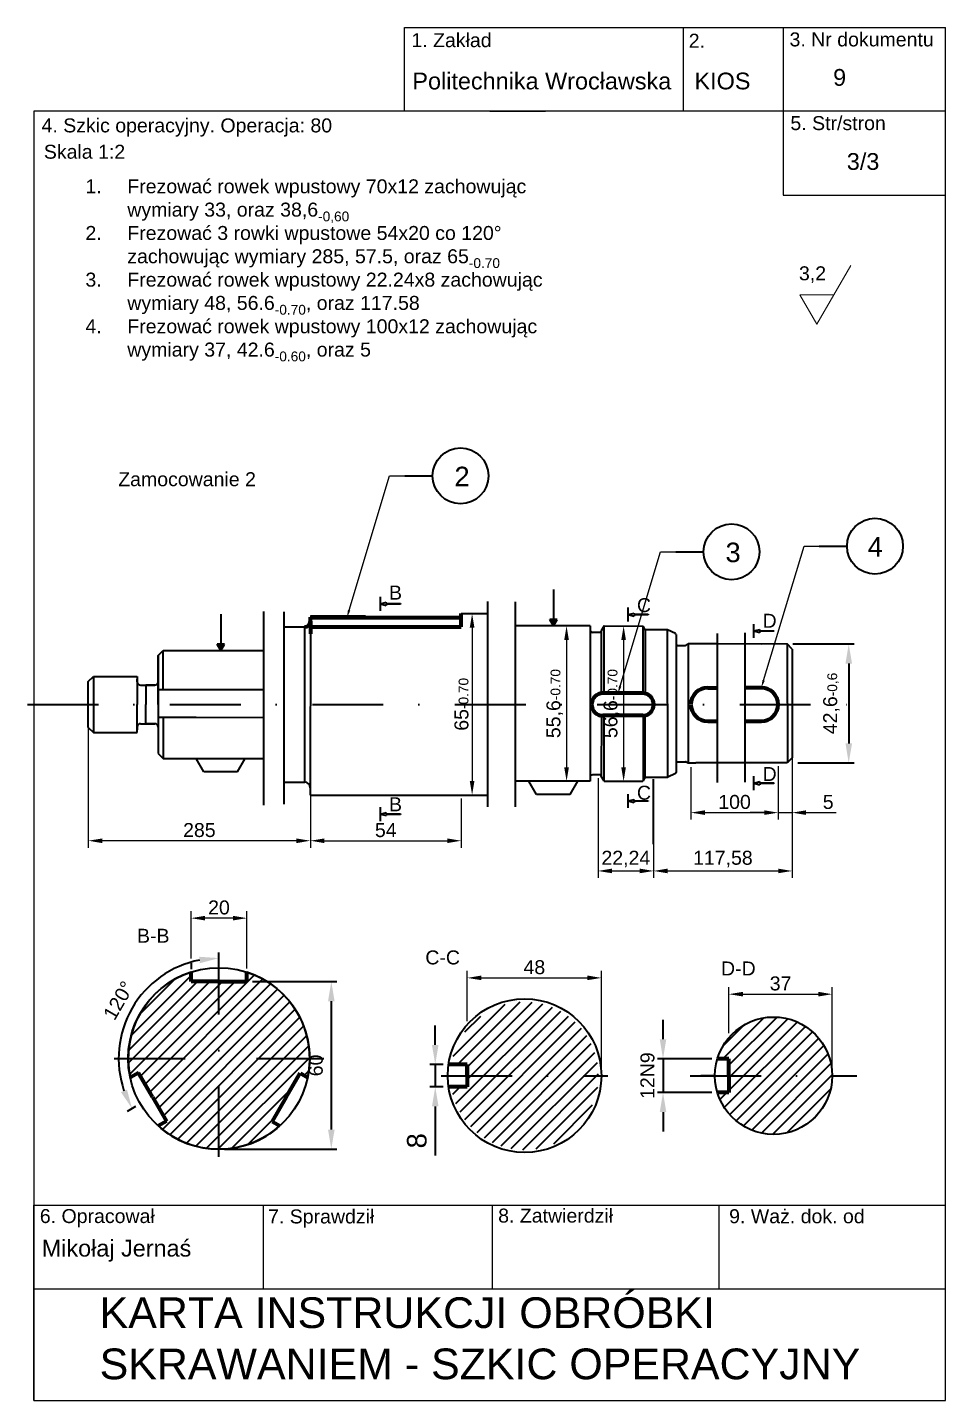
# Model space of a CAD drawing. Header units: millimetres. Extents: x 1335 to 6286, y 608 to 2939.
# Drawn here: x 4762.7 to 4927.1, y 1404.8 to 1650.6 of the extents above; entities that cross this region are included whole.
import ezdxf
from ezdxf import colors
from ezdxf.entities.mleader import LeaderData, LeaderLine
from ezdxf.math import Vec2, Vec3

# ---------------------------------------------------------------- set-up
doc = ezdxf.new("R2010")
doc.units = ezdxf.units.MM
doc.linetypes.add('DASHDOT', pattern=[25.4, 12.7, -6.35, 0, -6.35])
for name, color, linetype, lineweight in [('01.1 CIĄG. Z PRZERWANIEM', 255, 'Amzigzag', 35), ('01.1 CIĄGŁA CIENKA', 255, 'Continuous', 35), ('01.2 CIĄGŁA GRUBA', 7, 'Continuous', 70), ('04.1 DŁ. K+K CIENKA', 255, 'DASHDOT', 35)]:
    doc.layers.add(name, color=color, linetype=linetype, lineweight=lineweight)
doc.layers.add('Default', color=7, linetype='Continuous')
doc.styles.get("Standard").update_dxf_attribs({"font": 'arial.ttf'})
doc.linetypes.add('Amzigzag', pattern='A,0.0001,[136,genltshp.shx,S=0.04,R=0,X=0,Y=0],-11', length=11.0001)
doc.dimstyles.new('AM_ISO', dxfattribs={"dimscale": 100, "dimtxt": 3.5, "dimasz": 3.5, "dimexe": 1, "dimexo": 1, "dimgap": 1.5, "dimtad": 1, "dimdsep": 46, "dimtxsty": 'Standard', "dimcen": 0, "dimclrd": 256, "dimclre": 256, "dimclrt": 2, "dimadec": 0, "dimazin": 2, "dimtp": 0.1, "dimtm": 0.1, "dimtfac": 0.71, "dimtmove": 0, "dimatfit": 3, "dimfxl": 1, "dimlwd": -1, "dimlwe": -1, "dimarcsym": 1})
doc.dimstyles.new('AM_ISO$0', dxfattribs={"dimscale": 100, "dimtxt": 3.5, "dimasz": 3.5, "dimexe": 1, "dimexo": 1, "dimgap": 1.5, "dimtad": 1, "dimdsep": 46, "dimtxsty": 'Standard', "dimcen": 0, "dimclrd": 256, "dimclre": 256, "dimclrt": 2, "dimadec": 0, "dimazin": 2, "dimtp": 0.1, "dimtm": 0.1, "dimtfac": 0.71, "dimtmove": 0, "dimatfit": 3, "dimfxl": 1, "dimlwd": -1, "dimlwe": -1, "dimarcsym": 1})
doc.dimstyles.new('ISO-25$0', dxfattribs={"dimtxt": 2.5, "dimasz": 2.5, "dimexe": 1.25, "dimexo": 0.625, "dimtad": 1, "dimtxsty": 'Standard', "dimcen": 2.5, "dimadec": 0, "dimazin": 0, "dimtfac": 1, "dimtmove": 0, "dimatfit": 3, "dimfxl": 1, "dimarcsym": 0})

# ---------------------------------------------------------------- blocks, each defined once
blk = doc.blocks.new('*D315')
at = {"layer": '01.1 CIĄGŁA CIENKA', "color": 0, "lineweight": -2, "transparency": 16777216}
for p, q in [((4813.38, 1512.53), (4813.38, 1503.73)), ((4840.38, 1512.53), (4840.38, 1503.73)), ((4815.88, 1504.98), (4837.88, 1504.98))]:
    blk.add_line(p, q, dxfattribs=at)
at = {"layer": '01.1 CIĄGŁA CIENKA', "color": 0, "transparency": 16777216}
for points in [[(4815.88, 1505.39), (4815.88, 1504.56), (4813.38, 1504.98)], [(4837.88, 1505.39), (4837.88, 1504.56), (4840.38, 1504.98)]]:
    blk.add_solid(points, dxfattribs=at)
at = {"layer": 'Defpoints', "color": 0, "transparency": 16777216}
for p in [(4813.38, 1513.15), (4840.38, 1513.15), (4840.38, 1504.98)]:
    blk.add_point(p, dxfattribs=at)
at = {"layer": '01.1 CIĄGŁA CIENKA', "color": 0, "transparency": 16777216, "insert": (4826.88, 1506.87), "char_height": 2.5, "attachment_point": 5}
blk.add_mtext('54', dxfattribs=at)
blk = doc.blocks.new('*D316')
at = {"layer": '01.1 CIĄGŁA CIENKA', "color": 0, "lineweight": -2, "transparency": 16777216}
for p, q in [((4864.89, 1516.16), (4864.89, 1498.32)), ((4874.83, 1504.35), (4874.83, 1498.32)), ((4867.39, 1499.57), (4872.33, 1499.57))]:
    blk.add_line(p, q, dxfattribs=at)
at = {"layer": '01.1 CIĄGŁA CIENKA', "color": 0, "transparency": 16777216}
for points in [[(4867.39, 1499.99), (4867.39, 1499.16), (4864.89, 1499.57)], [(4872.33, 1499.99), (4872.33, 1499.16), (4874.83, 1499.57)]]:
    blk.add_solid(points, dxfattribs=at)
at = {"layer": 'Defpoints', "color": 0, "transparency": 16777216}
for p in [(4864.89, 1516.78), (4874.83, 1504.98), (4874.83, 1499.57)]:
    blk.add_point(p, dxfattribs=at)
at = {"layer": '01.1 CIĄGŁA CIENKA', "color": 0, "transparency": 16777216, "insert": (4869.86, 1501.7), "char_height": 2.5, "attachment_point": 5}
blk.add_mtext('22,24', dxfattribs=at)
blk = doc.blocks.new('*D317')
at = {"layer": '01.1 CIĄGŁA CIENKA', "color": 0, "lineweight": -2, "transparency": 16777216}
for p, q in [((4899.63, 1519.2), (4899.63, 1508.76)), ((4897.13, 1518.3), (4897.13, 1508.76)), ((4894.63, 1510.01), (4892.13, 1510.01)), ((4897.13, 1510.01), (4899.63, 1510.01)), ((4902.13, 1510.01), (4907.54, 1510.01))]:
    blk.add_line(p, q, dxfattribs=at)
at = {"layer": '01.1 CIĄGŁA CIENKA', "color": 0, "transparency": 16777216}
for points in [[(4894.63, 1510.43), (4894.63, 1509.6), (4897.13, 1510.01)], [(4902.13, 1510.43), (4902.13, 1509.6), (4899.63, 1510.01)]]:
    blk.add_solid(points, dxfattribs=at)
at = {"layer": 'Defpoints', "color": 0, "transparency": 16777216}
for p in [(4899.63, 1519.83), (4897.13, 1518.93), (4899.63, 1510.01)]:
    blk.add_point(p, dxfattribs=at)
at = {"layer": '01.1 CIĄGŁA CIENKA', "color": 0, "transparency": 16777216, "insert": (4906.08, 1511.91), "char_height": 2.5, "attachment_point": 5}
blk.add_mtext('5', dxfattribs=at)
blk = doc.blocks.new('*D321')
at = {"layer": '01.1 CIĄGŁA CIENKA', "color": 0, "lineweight": -2, "transparency": 16777216}
for p, q in [((4881.51, 1518.13), (4881.51, 1508.76)), ((4897.13, 1518.3), (4897.13, 1508.76)), ((4884.01, 1510.01), (4894.63, 1510.01))]:
    blk.add_line(p, q, dxfattribs=at)
at = {"layer": '01.1 CIĄGŁA CIENKA', "color": 0, "transparency": 16777216}
for points in [[(4884.01, 1510.43), (4884.01, 1509.6), (4881.51, 1510.01)], [(4894.63, 1510.43), (4894.63, 1509.6), (4897.13, 1510.01)]]:
    blk.add_solid(points, dxfattribs=at)
at = {"layer": 'Defpoints', "color": 0, "transparency": 16777216}
for p in [(4881.51, 1518.75), (4897.13, 1518.93), (4897.13, 1510.01)]:
    blk.add_point(p, dxfattribs=at)
at = {"layer": '01.1 CIĄGŁA CIENKA', "color": 0, "transparency": 16777216, "insert": (4889.32, 1511.91), "char_height": 2.5, "width": 3.5726, "attachment_point": 5}
blk.add_mtext('100', dxfattribs=at)
blk = doc.blocks.new('*D322')
at = {"layer": '01.1 CIĄGŁA CIENKA', "linetype": 'ByBlock', "transparency": 16777216}
for p, q in [((4835.74, 1468.42), (4835.74, 1471.92)), ((4837.13, 1464.92), (4834.74, 1464.92)), ((4835.74, 1464.92), (4835.74, 1460.92)), ((4837.13, 1460.92), (4834.74, 1460.92)), ((4835.74, 1457.42), (4835.74, 1448.62))]:
    blk.add_line(p, q, dxfattribs=at)
at = {"layer": '01.1 CIĄGŁA CIENKA', "transparency": 16777216}
for points in [[(4835.15, 1468.42), (4836.32, 1468.42), (4835.74, 1464.92)], [(4835.15, 1457.42), (4836.32, 1457.42), (4835.74, 1460.92)]]:
    blk.add_solid(points, dxfattribs=at)
at = {"layer": 'Defpoints', "color": 0, "transparency": 16777216}
for p in [(4838.13, 1464.92), (4835.74, 1460.92), (4838.13, 1460.92)]:
    blk.add_point(p, dxfattribs=at)
at = {"layer": '01.1 CIĄGŁA CIENKA', "color": 2, "transparency": 16777216, "insert": (4832.45, 1451.27), "char_height": 3.5, "attachment_point": 5, "rotation": 90}
blk.add_mtext('8', dxfattribs=at)
blk = doc.blocks.new('*D323')
at = {"layer": '01.1 CIĄGŁA CIENKA', "linetype": 'ByBlock', "transparency": 16777216}
for p, q in [((4876.52, 1469.44), (4876.52, 1472.94)), ((4885.25, 1465.94), (4875.52, 1465.94)), ((4876.52, 1465.94), (4876.52, 1459.92)), ((4885.24, 1459.92), (4875.52, 1459.92)), ((4876.52, 1456.42), (4876.52, 1452.92))]:
    blk.add_line(p, q, dxfattribs=at)
at = {"layer": '01.1 CIĄGŁA CIENKA', "transparency": 16777216}
for points in [[(4875.93, 1469.44), (4877.1, 1469.44), (4876.52, 1465.94)], [(4875.93, 1456.42), (4877.1, 1456.42), (4876.52, 1459.92)]]:
    blk.add_solid(points, dxfattribs=at)
at = {"layer": 'Defpoints', "color": 0, "transparency": 16777216}
for p in [(4886.25, 1465.94), (4876.52, 1459.92), (4886.24, 1459.92)]:
    blk.add_point(p, dxfattribs=at)
at = {"layer": '01.1 CIĄGŁA CIENKA', "color": 2, "transparency": 16777216, "insert": (4873.74, 1462.93), "char_height": 2.5, "attachment_point": 5, "rotation": 90}
blk.add_mtext('12N9', dxfattribs=at)
blk = doc.blocks.new('*D324')
at = {"layer": '01.1 CIĄGŁA CIENKA', "color": 0, "lineweight": -2, "transparency": 16777216}
for p, q in [((4813.38, 1542.65), (4813.38, 1503.73)), ((4773.63, 1528.75), (4773.63, 1503.73)), ((4810.88, 1504.98), (4776.13, 1504.98))]:
    blk.add_line(p, q, dxfattribs=at)
at = {"layer": '01.1 CIĄGŁA CIENKA', "color": 0, "transparency": 16777216}
for points in [[(4776.13, 1505.39), (4776.13, 1504.56), (4773.63, 1504.98)], [(4810.88, 1505.39), (4810.88, 1504.56), (4813.38, 1504.98)]]:
    blk.add_solid(points, dxfattribs=at)
at = {"layer": 'Defpoints', "color": 0, "transparency": 16777216}
for p in [(4813.38, 1543.27), (4773.63, 1529.37), (4773.63, 1504.98)]:
    blk.add_point(p, dxfattribs=at)
at = {"layer": '01.1 CIĄGŁA CIENKA', "color": 0, "transparency": 16777216, "insert": (4793.51, 1506.88), "char_height": 2.5, "attachment_point": 5}
blk.add_mtext('285', dxfattribs=at)
blk = doc.blocks.new('*D325')
at = {"layer": '01.1 CIĄGŁA CIENKA', "color": 0, "lineweight": -2, "transparency": 16777216}
for p, q in [((4841.48, 1472.71), (4841.48, 1481.68)), ((4843.98, 1480.43), (4862.98, 1480.43)), ((4865.48, 1463.55), (4865.48, 1481.68))]:
    blk.add_line(p, q, dxfattribs=at)
at = {"layer": '01.1 CIĄGŁA CIENKA', "color": 0, "transparency": 16777216}
for points in [[(4843.98, 1480.85), (4843.98, 1480.02), (4841.48, 1480.43)], [(4862.98, 1480.85), (4862.98, 1480.02), (4865.48, 1480.43)]]:
    blk.add_solid(points, dxfattribs=at)
at = {"layer": 'Defpoints', "color": 0, "transparency": 16777216}
for p in [(4865.48, 1480.43), (4841.48, 1472.09), (4865.48, 1462.92)]:
    blk.add_point(p, dxfattribs=at)
at = {"layer": '01.1 CIĄGŁA CIENKA', "color": 0, "transparency": 16777216, "insert": (4853.48, 1482.33), "char_height": 2.5, "attachment_point": 5}
blk.add_mtext('48', dxfattribs=at)
blk = doc.blocks.new('*D326')
at = {"layer": '01.1 CIĄGŁA CIENKA', "color": 0, "lineweight": -2, "transparency": 16777216}
for p, q in [((4888.31, 1470.52), (4888.31, 1478.76)), ((4890.81, 1477.51), (4904.31, 1477.51)), ((4906.81, 1463.55), (4906.81, 1478.76))]:
    blk.add_line(p, q, dxfattribs=at)
at = {"layer": '01.1 CIĄGŁA CIENKA', "color": 0, "transparency": 16777216}
for points in [[(4890.81, 1477.93), (4890.81, 1477.1), (4888.31, 1477.51)], [(4904.31, 1477.93), (4904.31, 1477.1), (4906.81, 1477.51)]]:
    blk.add_solid(points, dxfattribs=at)
at = {"layer": 'Defpoints', "color": 0, "transparency": 16777216}
for p in [(4906.81, 1477.51), (4888.31, 1469.89), (4906.81, 1462.92)]:
    blk.add_point(p, dxfattribs=at)
at = {"layer": '01.1 CIĄGŁA CIENKA', "color": 0, "transparency": 16777216, "insert": (4897.56, 1479.42), "char_height": 2.5, "attachment_point": 5}
blk.add_mtext('37', dxfattribs=at)
blk = doc.blocks.new('*D318')
at = {"layer": '01.1 CIĄGŁA CIENKA', "color": 0, "lineweight": -2, "transparency": 16777216}
for p, q in [((4841.91, 1545.65), (4841.09, 1545.65)), ((4842.34, 1543.15), (4842.34, 1515.65)), ((4841.91, 1513.15), (4841.09, 1513.15))]:
    blk.add_line(p, q, dxfattribs=at)
at = {"layer": '01.1 CIĄGŁA CIENKA', "color": 0, "transparency": 16777216}
for points in [[(4841.92, 1543.15), (4842.75, 1543.15), (4842.34, 1545.65)], [(4841.92, 1515.65), (4842.75, 1515.65), (4842.34, 1513.15)]]:
    blk.add_solid(points, dxfattribs=at)
at = {"layer": 'Defpoints', "color": 0, "transparency": 16777216}
for p in [(4842.53, 1545.65), (4842.34, 1513.15), (4842.53, 1513.15)]:
    blk.add_point(p, dxfattribs=at)
at = {"layer": '01.1 CIĄGŁA CIENKA', "color": 0, "transparency": 16777216, "insert": (4840.44, 1529.4), "char_height": 2.5, "attachment_point": 5, "rotation": 90}
blk.add_mtext('65{\\A1;\\H0.7x;\\S^ -0.70;}', dxfattribs=at)
blk = doc.blocks.new('*D319')
at = {"layer": '01.1 CIĄGŁA CIENKA', "linetype": 'ByBlock', "transparency": 16777216}
for p, q in [((4899.73, 1540.2), (4910.76, 1540.2)), ((4909.76, 1536.7), (4909.76, 1522.4)), ((4900.63, 1518.9), (4910.76, 1518.9))]:
    blk.add_line(p, q, dxfattribs=at)
at = {"layer": '01.1 CIĄGŁA CIENKA', "transparency": 16777216}
for points in [[(4909.18, 1536.7), (4910.35, 1536.7), (4909.76, 1540.2)], [(4909.18, 1522.4), (4910.35, 1522.4), (4909.76, 1518.9)]]:
    blk.add_solid(points, dxfattribs=at)
at = {"layer": 'Defpoints', "color": 0, "transparency": 16777216}
for p in [(4898.73, 1540.2), (4899.63, 1518.9), (4909.76, 1518.9)]:
    blk.add_point(p, dxfattribs=at)
at = {"layer": '01.1 CIĄGŁA CIENKA', "color": 2, "transparency": 16777216, "insert": (4906.67, 1529.55), "char_height": 3.5, "attachment_point": 5, "rotation": 90}
blk.add_mtext('{\\H0.71429x;42,6\\H0.7x;\\S^ -0,6;}', dxfattribs=at)
blk = doc.blocks.new('*D320')
at = {"layer": '01.1 CIĄGŁA CIENKA', "color": 0, "lineweight": -2, "transparency": 16777216}
for p, q in [((4859.87, 1543.43), (4860.5, 1543.43)), ((4859.25, 1540.93), (4859.25, 1518.13)), ((4859.87, 1515.63), (4860.5, 1515.63))]:
    blk.add_line(p, q, dxfattribs=at)
at = {"layer": '01.1 CIĄGŁA CIENKA', "color": 0, "transparency": 16777216}
for points in [[(4858.83, 1540.93), (4859.66, 1540.93), (4859.25, 1543.43)], [(4858.83, 1518.13), (4859.66, 1518.13), (4859.25, 1515.63)]]:
    blk.add_solid(points, dxfattribs=at)
at = {"layer": 'Defpoints', "color": 0, "transparency": 16777216}
for p in [(4859.25, 1543.43), (4859.25, 1515.63), (4859.25, 1515.63)]:
    blk.add_point(p, dxfattribs=at)
at = {"layer": '01.1 CIĄGŁA CIENKA', "color": 0, "transparency": 16777216, "insert": (4857.12, 1529.53), "char_height": 2.5, "attachment_point": 5, "rotation": 90}
blk.add_mtext('55,6{\\A1;\\H0.7x;\\S^ -0.70;}', dxfattribs=at)
blk = doc.blocks.new('*D333')
at = {"layer": '01.1 CIĄGŁA CIENKA', "color": 0, "lineweight": -2, "transparency": 16777216}
for p, q in [((4870.08, 1543.42), (4870.71, 1543.42)), ((4869.46, 1540.92), (4869.46, 1518.13)), ((4870.98, 1515.63), (4868.21, 1515.63))]:
    blk.add_line(p, q, dxfattribs=at)
at = {"layer": '01.1 CIĄGŁA CIENKA', "color": 0, "transparency": 16777216}
for points in [[(4869.04, 1540.92), (4869.87, 1540.92), (4869.46, 1543.42)], [(4869.04, 1518.13), (4869.87, 1518.13), (4869.46, 1515.63)]]:
    blk.add_solid(points, dxfattribs=at)
at = {"layer": 'Defpoints', "color": 0, "transparency": 16777216}
for p in [(4869.46, 1543.42), (4869.46, 1515.63), (4871.61, 1515.63)]:
    blk.add_point(p, dxfattribs=at)
at = {"layer": '01.1 CIĄGŁA CIENKA', "color": 0, "transparency": 16777216, "insert": (4867.33, 1529.53), "char_height": 2.5, "attachment_point": 5, "rotation": 90}
blk.add_mtext('56,6{\\A1;\\H0.7x;\\S^ -0.70;}', dxfattribs=at)
blk = doc.blocks.new('*D334')
at = {"layer": '01.1 CIĄGŁA CIENKA', "color": 0, "lineweight": -2, "transparency": 16777216}
for p, q in [((4899.63, 1521), (4899.63, 1498.32)), ((4874.83, 1515.35), (4874.83, 1498.32)), ((4877.33, 1499.57), (4897.13, 1499.57))]:
    blk.add_line(p, q, dxfattribs=at)
at = {"layer": '01.1 CIĄGŁA CIENKA', "color": 0, "transparency": 16777216}
for points in [[(4877.33, 1499.99), (4877.33, 1499.16), (4874.83, 1499.57)], [(4897.13, 1499.99), (4897.13, 1499.16), (4899.63, 1499.57)]]:
    blk.add_solid(points, dxfattribs=at)
at = {"layer": 'Defpoints', "color": 0, "transparency": 16777216}
for p in [(4899.63, 1521.63), (4874.83, 1515.98), (4899.63, 1499.57)]:
    blk.add_point(p, dxfattribs=at)
at = {"layer": '01.1 CIĄGŁA CIENKA', "color": 0, "transparency": 16777216, "insert": (4887.23, 1501.7), "char_height": 2.5, "attachment_point": 5}
blk.add_mtext('117,58', dxfattribs=at)
blk = doc.blocks.new('*D353')
at = {"layer": '01.1 CIĄGŁA CIENKA', "linetype": 'ByBlock', "transparency": 16777216}
for p, q in [((4797.02, 1483.26), (4797.02, 1484.97)), ((4782.08, 1457.38), (4780.6, 1456.53))]:
    blk.add_line(p, q, dxfattribs=at)
blk.add_arc((4797.02, 1466.01), 17.96, 101.1811, 198.8189, dxfattribs=at)
at = {"layer": '01.1 CIĄGŁA CIENKA', "transparency": 16777216}
for points in [[(4793.48, 1484.21), (4793.59, 1483.05), (4797.02, 1483.97)], [(4780.55, 1460.45), (4779.49, 1459.97), (4781.46, 1457.03)]]:
    blk.add_solid(points, dxfattribs=at)
at = {"layer": 'Defpoints', "color": 0, "transparency": 16777216}
for p in [(4797.02, 1482.26), (4785.47, 1479.77), (4797.02, 1480.76), (4782.95, 1457.88), (4786.2, 1459.76)]:
    blk.add_point(p, dxfattribs=at)
at = {"layer": '01.1 CIĄGŁA CIENKA', "color": 2, "transparency": 16777216, "insert": (4779.06, 1476.38), "char_height": 3.5, "attachment_point": 5, "rotation": 60}
blk.add_mtext('{\\H0.71429x;120°}', dxfattribs=at)
blk = doc.blocks.new('*D354')
at = {"layer": '01.1 CIĄGŁA CIENKA', "linetype": 'ByBlock', "transparency": 16777216}
for p, q in [((4803.02, 1479.76), (4818.13, 1479.76)), ((4817.13, 1476.26), (4817.13, 1453.26)), ((4798.02, 1449.76), (4818.13, 1449.76))]:
    blk.add_line(p, q, dxfattribs=at)
at = {"layer": '01.1 CIĄGŁA CIENKA', "transparency": 16777216}
for points in [[(4816.55, 1476.26), (4817.72, 1476.26), (4817.13, 1479.76)], [(4816.55, 1453.26), (4817.72, 1453.26), (4817.13, 1449.76)]]:
    blk.add_solid(points, dxfattribs=at)
at = {"layer": 'Defpoints', "color": 0, "transparency": 16777216}
for p in [(4802.02, 1479.76), (4797.02, 1449.76), (4817.13, 1449.76)]:
    blk.add_point(p, dxfattribs=at)
at = {"layer": '01.1 CIĄGŁA CIENKA', "color": 2, "transparency": 16777216, "insert": (4814.36, 1464.76), "char_height": 3.5, "attachment_point": 5, "rotation": 90}
blk.add_mtext('{\\H0.71429x;60}', dxfattribs=at)
blk = doc.blocks.new('*D355')
at = {"layer": '01.1 CIĄGŁA CIENKA', "color": 0, "lineweight": -2, "transparency": 16777216}
for p, q in [((4792.02, 1483.89), (4792.02, 1492.37)), ((4802.02, 1482.09), (4802.02, 1492.37)), ((4799.52, 1491.12), (4794.52, 1491.12))]:
    blk.add_line(p, q, dxfattribs=at)
at = {"layer": '01.1 CIĄGŁA CIENKA', "color": 0, "transparency": 16777216}
for points in [[(4794.52, 1491.54), (4794.52, 1490.71), (4792.02, 1491.12)], [(4799.52, 1491.54), (4799.52, 1490.71), (4802.02, 1491.12)]]:
    blk.add_solid(points, dxfattribs=at)
at = {"layer": 'Defpoints', "color": 0, "transparency": 16777216}
for p in [(4792.02, 1491.12), (4792.02, 1483.26), (4802.02, 1481.47)]:
    blk.add_point(p, dxfattribs=at)
at = {"layer": '01.1 CIĄGŁA CIENKA', "color": 0, "transparency": 16777216, "insert": (4797.02, 1493.02), "char_height": 2.5, "attachment_point": 5}
blk.add_mtext('20', dxfattribs=at)

msp = doc.modelspace()

# ---------------------------------------------------------------- hatches: boundary and pattern name
at = {"layer": '01.1 CIĄGŁA CIENKA'}
h = msp.add_hatch(color=256, dxfattribs=at)
h.dxf.hatch_style = 1
h.paths.add_polyline_path([(4826.968, 1547.451), (4826.968, 1547.681), (4825.913, 1547.399), (4826.968, 1547.116), (4826.968, 1547.346), (4829.499, 1547.346), (4829.499, 1547.451)])
h = msp.add_hatch(color=256, dxfattribs=at)
h.dxf.hatch_style = 1
h.paths.add_polyline_path([(4857.549, 1544.573), (4856.89, 1544.573), (4856.89, 1543.431)])
h.paths.add_polyline_path([(4856.89, 1544.573), (4856.231, 1544.573), (4856.89, 1543.431)])
h = msp.add_hatch(color=256, dxfattribs=at)
h.dxf.hatch_style = 1
h.paths.add_polyline_path([(4871.347, 1545.514), (4871.347, 1545.744), (4870.292, 1545.461), (4871.347, 1545.179), (4871.347, 1545.409), (4873.878, 1545.409), (4873.878, 1545.514)])
h = msp.add_hatch(color=256, dxfattribs=at)
h.dxf.hatch_style = 1
h.paths.add_polyline_path([(4893.84, 1542.578), (4893.84, 1542.808), (4892.785, 1542.525), (4893.84, 1542.242), (4893.84, 1542.472), (4896.371, 1542.472), (4896.371, 1542.578)])
h = msp.add_hatch(color=256, dxfattribs=at)
h.dxf.hatch_style = 1
h.paths.add_polyline_path([(4797.99, 1540.164), (4797.331, 1540.164), (4797.331, 1539.023)])
h.paths.add_polyline_path([(4797.331, 1540.164), (4796.672, 1540.164), (4797.331, 1539.023)])
h = msp.add_hatch(color=256, dxfattribs=at)
h.dxf.hatch_style = 1
h.paths.add_polyline_path([(4893.84, 1515.334), (4893.84, 1515.564), (4892.785, 1515.281), (4893.84, 1514.999), (4893.84, 1515.229), (4896.371, 1515.229), (4896.371, 1515.334)])
h = msp.add_hatch(color=256, dxfattribs=at)
h.dxf.hatch_style = 1
h.paths.add_polyline_path([(4871.347, 1512.146), (4871.347, 1512.376), (4870.292, 1512.094), (4871.347, 1511.811), (4871.347, 1512.041), (4873.878, 1512.041), (4873.878, 1512.146)])
h = msp.add_hatch(color=256, dxfattribs=at)
h.dxf.hatch_style = 1
h.paths.add_polyline_path([(4826.968, 1509.809), (4826.968, 1510.039), (4825.913, 1509.756), (4826.968, 1509.474), (4826.968, 1509.704), (4829.499, 1509.704), (4829.499, 1509.809)])
h = msp.add_hatch(dxfattribs=at)
h.set_pattern_fill('ANSI31', color=256, scale=0.5)
h.set_pattern_definition([(45, (2965.7523, 1044.2866), (-1.122532, 1.122532), [])])
h.paths.add_polyline_path([(4797.02, 1466.007), (4780.77, 1466.007, 0.0527629), (4781.13, 1462.606), (4782.613, 1463.462), (4785.113, 1459.132), (4787.613, 1454.802), (4786.13, 1453.946, 0.1856929), (4797.02, 1449.757)])
h.paths.add_polyline_path([(4811.558, 1463.387), (4812.91, 1462.606, 0.0527629), (4813.27, 1466.007), (4797.02, 1466.007), (4797.02, 1449.757, 0.1856929), (4807.91, 1453.946), (4806.558, 1454.727), (4809.058, 1459.057)])
h.paths.add_polyline_path([(4802.02, 1481.469), (4802.02, 1479.757), (4797.02, 1479.757), (4797.02, 1466.007), (4813.27, 1466.007, 0.3253096)])
h.paths.add_polyline_path([(4797.02, 1479.757), (4792.02, 1479.757), (4792.02, 1481.469, 0.3253096), (4780.77, 1466.007), (4797.02, 1466.007)])
h = msp.add_hatch(dxfattribs=at)
h.set_pattern_fill('ANSI31', color=256, scale=0.5)
h.set_pattern_definition([(45, (4799.4797, 1440.4232), (-1.122532, 1.122532), [])])
h.paths.add_polyline_path([(4851.73, 1476.173, 0.3704986), (4838.632, 1464.923), (4841.48, 1464.923), (4841.48, 1462.923), (4851.73, 1462.923)])
h.paths.add_polyline_path([(4851.73, 1476.173), (4851.73, 1462.923), (4864.98, 1462.923, 0.4142136)])
h.paths.add_polyline_path([(4864.98, 1462.923), (4851.73, 1462.923), (4851.73, 1449.673, 0.4142136)])
h.paths.add_polyline_path([(4851.73, 1462.923), (4841.48, 1462.923), (4841.48, 1460.923), (4838.632, 1460.923, 0.3704986), (4851.73, 1449.673)])
h = msp.add_hatch(dxfattribs=at)
h.set_pattern_fill('ANSI31', color=256, scale=0.5)
h.set_pattern_definition([(45, (4812.3067, 1440.4232), (-1.122532, 1.122532), [])])
h.paths.add_polyline_path([(4896.307, 1473.423), (4896.307, 1462.923), (4888.307, 1462.923), (4888.307, 1465.923), (4886.248, 1465.936, -0.331312)])
h.paths.add_polyline_path([(4896.307, 1473.423, -0.4142136), (4906.807, 1462.923), (4896.307, 1462.923)])
h.paths.add_polyline_path([(4896.307, 1462.923), (4906.807, 1462.923, -0.4142136), (4896.307, 1452.423)])
h.paths.add_polyline_path([(4886.244, 1459.923), (4888.307, 1459.923), (4888.307, 1462.923), (4896.307, 1462.923), (4896.307, 1452.423, -0.3316793)])

# ---------------------------------------------------------------- linework, layer by layer
at = {"layer": '01.1 CIĄG. Z PRZERWANIEM'}
for p, q in [((4845.16, 1511.064), (4845.16, 1547.826)), ((4850.058, 1547.722), (4850.058, 1511.025)), ((4805.035, 1511.341), (4805.035, 1546.013)), ((4808.656, 1545.965), (4808.656, 1511.549)), ((4886.253, 1515.396), (4886.253, 1542.083)), ((4891.151, 1542.218), (4891.151, 1515.475))]:
    msp.add_line(p, q, dxfattribs=at)
at = {"layer": '01.1 CIĄGŁA CIENKA', "linetype": 'Continuous', "lineweight": 20}
for p, q in [((4904.056, 1597.433), (4910.118, 1607.933)), ((4901.025, 1602.683), (4904.056, 1597.433)), ((4901.025, 1602.683), (4904.056, 1597.433)), ((4907.087, 1602.683), (4901.025, 1602.683))]:
    msp.add_line(p, q, dxfattribs=at)
at = {"layer": '01.1 CIĄGŁA CIENKA'}
for p, q in [((4830.265, 1570.291), (4835.265, 1570.291)), ((4878.787, 1556.704), (4883.787, 1556.704)), ((4904.459, 1557.704), (4909.459, 1557.704)), ((4825.913, 1546.149), (4825.913, 1548.649)), ((4856.89, 1549.931), (4856.89, 1543.431)), ((4825.913, 1547.399), (4826.968, 1547.681)), ((4825.913, 1547.399), (4826.968, 1547.116)), ((4826.968, 1547.451), (4826.968, 1547.681)), ((4826.968, 1547.451), (4829.499, 1547.451)), ((4829.499, 1547.346), (4826.968, 1547.346)), ((4826.968, 1547.346), (4826.968, 1547.116)), ((4829.499, 1547.451), (4829.499, 1547.346)), ((4870.292, 1544.211), (4870.292, 1546.711)), ((4797.331, 1545.523), (4797.331, 1539.023)), ((4813.383, 1544.983), (4813.369, 1513.153)), ((4840.383, 1545.653), (4845.16, 1545.653)), ((4856.89, 1543.431), (4856.231, 1544.573)), ((4857.549, 1544.573), (4856.231, 1544.573)), ((4856.89, 1543.431), (4857.549, 1544.573)), ((4870.292, 1545.461), (4871.347, 1545.744)), ((4870.292, 1545.461), (4871.347, 1545.179)), ((4871.347, 1545.514), (4871.347, 1545.744)), ((4871.347, 1545.514), (4873.878, 1545.514)), ((4873.878, 1545.409), (4871.347, 1545.409)), ((4871.347, 1545.409), (4871.347, 1545.179)), ((4873.878, 1545.514), (4873.878, 1545.409)), ((4892.785, 1541.275), (4892.785, 1543.775)), ((4808.656, 1543.275), (4812.383, 1543.275)), ((4812.368, 1515.475), (4812.368, 1543.275)), ((4863.451, 1543.431), (4850.058, 1543.431)), ((4863.451, 1543.431), (4863.451, 1515.631)), ((4865.251, 1542.281), (4863.951, 1542.281)), ((4863.951, 1542.281), (4863.951, 1542.281)), ((4865.972, 1543.431), (4865.451, 1542.531)), ((4865.451, 1542.531), (4865.451, 1531.51)), ((4865.451, 1542.531), (4865.451, 1531.356)), ((4865.972, 1543.431), (4872.94, 1543.418)), ((4865.972, 1531.377), (4865.972, 1543.431)), ((4873.337, 1542.729), (4872.94, 1543.418)), ((4872.94, 1531.376), (4872.94, 1543.418)), ((4873.337, 1542.728), (4873.329, 1531.324)), ((4877.337, 1542.729), (4873.337, 1542.728)), ((4877.337, 1542.729), (4873.337, 1542.729)), ((4878.724, 1542.072), (4877.337, 1542.727)), ((4877.348, 1516.35), (4877.337, 1542.727)), ((4878.849, 1541.894), (4878.848, 1517.173)), ((4878.849, 1541.894), (4878.848, 1517.174)), ((4892.785, 1542.525), (4893.84, 1542.808)), ((4892.785, 1542.525), (4893.84, 1542.242)), ((4893.84, 1542.578), (4893.84, 1542.808)), ((4893.84, 1542.578), (4896.371, 1542.578)), ((4896.371, 1542.472), (4893.84, 1542.472)), ((4893.84, 1542.472), (4893.84, 1542.242)), ((4896.371, 1542.578), (4896.371, 1542.472)), ((4786.139, 1538.123), (4787.039, 1539.023)), ((4787.039, 1539.023), (4805.035, 1539.023)), ((4787.039, 1532.023), (4787.039, 1539.023)), ((4797.331, 1539.023), (4796.672, 1540.164)), ((4797.99, 1540.164), (4796.672, 1540.164)), ((4797.331, 1539.023), (4797.99, 1540.164)), ((4879.049, 1539.954), (4880.538, 1539.954)), ((4880.643, 1539.984), (4881.013, 1540.199)), ((4882.375, 1540.199), (4881.013, 1540.199)), ((4881.013, 1540.199), (4881.013, 1518.899)), ((4886.253, 1540.199), (4882.375, 1540.199)), ((4898.728, 1540.196), (4886.253, 1540.199)), ((4899.628, 1539.299), (4898.728, 1540.199)), ((4898.728, 1540.199), (4898.779, 1518.928)), ((4899.628, 1539.299), (4899.628, 1519.827)), ((4899.628, 1539.299), (4899.628, 1539.299)), ((4899.628, 1539.299), (4899.628, 1519.827)), ((4899.628, 1539.299), (4899.628, 1539.299)), ((4786.139, 1538.123), (4786.139, 1520.623)), ((4786.139, 1529.373), (4786.139, 1538.123)), ((4786.139, 1538.123), (4786.139, 1520.623)), ((4773.635, 1533.475), (4774.535, 1534.375)), ((4774.535, 1534.375), (4782.389, 1534.375)), ((4774.535, 1534.375), (4774.535, 1524.375)), ((4774.535, 1534.375), (4774.535, 1534.375)), ((4782.389, 1534.373), (4782.389, 1529.373)), ((4782.389, 1533.416), (4782.389, 1533.9)), ((4773.635, 1525.272), (4773.635, 1533.475)), ((4773.635, 1525.272), (4773.635, 1533.475)), ((4782.989, 1532.816), (4785.539, 1532.816)), ((4785.539, 1532.816), (4783.939, 1532.816)), ((4783.939, 1532.816), (4783.939, 1529.373)), ((4805.035, 1531.978), (4786.139, 1532.023)), ((4782.389, 1524.373), (4782.389, 1529.373)), ((4783.939, 1525.929), (4783.939, 1529.373)), ((4786.139, 1529.373), (4786.139, 1520.623)), ((4792.956, 1527.023), (4786.139, 1527.023)), ((4787.039, 1527.023), (4787.039, 1519.723)), ((4805.035, 1526.978), (4792.956, 1527.023)), ((4865.475, 1527.395), (4865.451, 1516.531)), ((4865.972, 1515.631), (4865.972, 1527.377)), ((4872.94, 1527.378), (4872.94, 1515.698)), ((4873.318, 1516.353), (4873.326, 1527.429)), ((4773.635, 1525.272), (4774.535, 1524.372)), ((4774.535, 1524.372), (4782.389, 1524.373)), ((4782.389, 1525.329), (4782.389, 1524.845)), ((4782.989, 1525.929), (4785.539, 1525.929)), ((4785.539, 1525.929), (4783.939, 1525.929)), ((4786.139, 1520.623), (4787.039, 1519.723)), ((4787.039, 1519.723), (4792.956, 1519.723)), ((4792.956, 1519.723), (4805.035, 1519.678)), ((4794.331, 1517.341), (4792.956, 1519.723)), ((4800.331, 1517.341), (4801.706, 1519.723)), ((4879.049, 1519.13), (4880.538, 1519.13)), ((4880.643, 1519.1), (4881.013, 1518.899)), ((4899.628, 1519.827), (4898.728, 1518.927)), ((4800.331, 1517.341), (4794.331, 1517.341)), ((4865.251, 1516.781), (4863.951, 1516.781)), ((4863.951, 1516.781), (4863.951, 1516.781)), ((4878.735, 1516.996), (4877.348, 1516.35)), ((4881.013, 1518.899), (4882.375, 1518.899)), ((4886.253, 1518.927), (4882.375, 1518.899)), ((4898.728, 1518.927), (4886.253, 1518.927)), ((4808.656, 1515.475), (4812.368, 1515.475)), ((4813.369, 1514.475), (4813.369, 1513.153)), ((4863.451, 1515.631), (4850.058, 1515.631)), ((4853.89, 1513.249), (4852.514, 1515.631)), ((4859.89, 1513.249), (4861.265, 1515.631)), ((4865.971, 1515.631), (4865.451, 1516.531)), ((4865.971, 1515.631), (4872.903, 1515.631)), ((4873.318, 1516.353), (4872.903, 1515.635)), ((4873.318, 1516.353), (4877.348, 1516.35)), ((4874.827, 1504.351), (4874.827, 1515.979)), ((4892.785, 1514.031), (4892.785, 1516.531)), ((4892.785, 1515.281), (4893.84, 1515.564)), ((4892.785, 1515.281), (4893.84, 1514.999)), ((4893.84, 1515.334), (4893.84, 1515.564)), ((4893.84, 1515.334), (4896.371, 1515.334)), ((4896.371, 1515.229), (4893.84, 1515.229)), ((4893.84, 1515.229), (4893.84, 1514.999)), ((4896.371, 1515.334), (4896.371, 1515.229)), ((4813.369, 1513.153), (4845.16, 1513.153)), ((4859.89, 1513.249), (4853.89, 1513.249)), ((4870.292, 1510.844), (4870.292, 1513.344)), ((4870.292, 1512.094), (4871.347, 1512.376)), ((4870.292, 1512.094), (4871.347, 1511.811)), ((4871.347, 1512.146), (4871.347, 1512.376)), ((4871.347, 1512.146), (4873.878, 1512.146)), ((4873.878, 1512.041), (4871.347, 1512.041)), ((4871.347, 1512.041), (4871.347, 1511.811)), ((4873.878, 1512.146), (4873.878, 1512.041)), ((4825.913, 1508.506), (4825.913, 1511.006)), ((4825.913, 1509.756), (4826.968, 1510.039)), ((4825.913, 1509.756), (4826.968, 1509.474)), ((4826.968, 1509.809), (4826.968, 1510.039)), ((4826.968, 1509.809), (4829.499, 1509.809)), ((4829.499, 1509.704), (4826.968, 1509.704)), ((4826.968, 1509.704), (4826.968, 1509.474)), ((4829.499, 1509.809), (4829.499, 1509.704)), ((4792.02, 1483.081), (4792.02, 1481.998))]:
    msp.add_line(p, q, dxfattribs=at)
at = {"layer": '01.1 CIĄGŁA CIENKA', "color": 136, "linetype": 'Continuous', "lineweight": 20, "true_color": 0x008080}
msp.add_lwpolyline([(4894.201, 1540.048), (4894.197, 1540.048)], dxfattribs=at)
at = {"layer": '01.1 CIĄGŁA CIENKA'}
for centre, radius in [((4840.265, 1570.291), 5), ((4888.787, 1556.704), 5), ((4914.459, 1557.704), 5), ((4797.02, 1466.007), 16.25), ((4851.73, 1462.923), 13.75), ((4896.307, 1462.923), 10.5)]:
    msp.add_circle(centre, radius, dxfattribs=at)
for centre, radius, start, end in [((4812.376, 1544.268), 0.993, 269.58692, 0.1711), ((4863.951, 1542.781), 0.5, 180, 270), ((4865.251, 1542.481), 0.2, 270, 360), ((4878.021, 1541.443), 0.944, 28.58593, 41.82124), ((4879.049, 1540.154), 0.2, 180, 270), ((4880.538, 1540.154), 0.2, 270, 301.77094), ((4782.989, 1533.416), 0.6, 180, 270), ((4785.539, 1533.416), 0.6, 270.00002, 0), ((4782.989, 1525.329), 0.6, 90, 180), ((4785.539, 1525.329), 0.6, 360, 89.99998), ((4879.049, 1518.93), 0.2, 90, 180), ((4880.538, 1518.93), 0.2, 58.22906, 90), ((4863.951, 1516.281), 0.5, 90, 180), ((4865.251, 1516.581), 0.2, 0, 90), ((4878.379, 1517.348), 0.5, 315.31518, 339.64581), ((4812.361, 1514.467), 1.008, 0.25442, 89.62227), ((4797.02, 1466.008), 16.25, 107.91987, 192.08184), ((4797.021, 1466.008), 16.25, 347.91816, 72.08013), ((4797.02, 1466.007), 16.25, 227.9216, 312.0784)]:
    msp.add_arc(centre, radius, start, end, dxfattribs=at)
at = {"layer": '01.2 CIĄGŁA GRUBA'}
for p, q in [((4813.369, 1544.964), (4840.369, 1544.964)), ((4813.383, 1544.275), (4813.383, 1544.983)), ((4823.281, 1544.983), (4813.383, 1544.983)), ((4813.383, 1544.275), (4813.383, 1542.021)), ((4840.383, 1543.271), (4840.383, 1545.653)), ((4813.383, 1543.271), (4840.383, 1543.271)), ((4872.871, 1531.377), (4865.74, 1531.377)), ((4884.513, 1532.377), (4886.253, 1532.377)), ((4894.128, 1532.377), (4891.151, 1532.377)), ((4872.871, 1527.377), (4865.74, 1527.377)), ((4884.513, 1526.377), (4886.253, 1526.377)), ((4891.151, 1526.377), (4894.128, 1526.377)), ((4792.02, 1479.757), (4792.02, 1481.469)), ((4797.02, 1479.757), (4792.02, 1479.757)), ((4797.02, 1479.757), (4802.02, 1479.757)), ((4802.02, 1479.757), (4802.02, 1481.469)), ((4841.48, 1464.923), (4838.126, 1464.923)), ((4841.48, 1462.923), (4841.48, 1464.923)), ((4841.48, 1464.923), (4841.48, 1460.923)), ((4888.307, 1465.923), (4886.248, 1465.936)), ((4888.307, 1462.923), (4888.307, 1465.923)), ((4782.613, 1463.462), (4781.13, 1462.606)), ((4785.113, 1459.132), (4782.613, 1463.462)), ((4809.058, 1459.057), (4811.558, 1463.387)), ((4811.628, 1463.347), (4812.91, 1462.606)), ((4888.307, 1462.923), (4888.307, 1459.923)), ((4841.48, 1460.923), (4838.126, 1460.923)), ((4785.113, 1459.132), (4787.613, 1454.802)), ((4809.058, 1459.057), (4806.558, 1454.727)), ((4888.307, 1459.923), (4886.244, 1459.923)), ((4787.613, 1454.802), (4786.13, 1453.946)), ((4806.558, 1454.727), (4807.91, 1453.946))]:
    msp.add_line(p, q, dxfattribs=at)
for centre, radius, start, end in [((4812.383, 1544.275), 1, 270, 360), ((4865.74, 1529.377), 2, 90, 180), ((4872.871, 1529.377), 2, 0, 90), ((4884.513, 1529.377), 3, 90, 180), ((4894.128, 1529.377), 3, 0, 90), ((4865.74, 1529.377), 2, 180, 270), ((4872.871, 1529.377), 2, 270, 0), ((4884.513, 1529.377), 3, 180, 270), ((4894.128, 1529.377), 3, 270, 0)]:
    msp.add_arc(centre, radius, start, end, dxfattribs=at)
at = {"layer": '04.1 DŁ. K+K CIENKA'}
for p, q in [((4762.738, 1529.373), (4914.95, 1529.373)), ((4797.02, 1448.397), (4797.02, 1483.618)), ((4778.27, 1466.007), (4815.77, 1466.007)), ((4836.8, 1462.923), (4866.659, 1462.923)), ((4881.377, 1462.923), (4911.236, 1462.923)), ((4885.807, 1462.923), (4883.307, 1462.923))]:
    msp.add_line(p, q, dxfattribs=at)
at = {"layer": 'Default'}
for p, q in [((4830.224, 1635.563), (4830.224, 1650.563)), ((4830.224, 1650.563), (4834.065, 1650.563)), ((4834.065, 1650.563), (4855.497, 1650.563)), ((4855.497, 1650.563), (4927.09, 1650.563)), ((4880.105, 1650.563), (4880.105, 1635.563)), ((4898.001, 1650.563), (4898.001, 1635.563)), ((4927.09, 1635.563), (4927.09, 1650.563)), ((4927.09, 1635.563), (4763.904, 1635.563)), ((4763.904, 1635.563), (4763.904, 1404.771)), ((4845.497, 1635.563), (4855.497, 1635.563)), ((4898.001, 1635.563), (4898.001, 1620.563)), ((4927.09, 1404.771), (4927.09, 1635.563)), ((4898.001, 1620.563), (4927.09, 1620.563)), ((4763.904, 1424.771), (4763.904, 1439.771)), ((4763.904, 1439.771), (4927.09, 1439.771)), ((4804.904, 1439.771), (4804.904, 1424.771)), ((4845.904, 1439.771), (4845.904, 1424.771)), ((4886.497, 1439.771), (4886.497, 1424.771)), ((4763.904, 1404.771), (4763.904, 1424.771)), ((4763.904, 1424.771), (4927.09, 1424.771)), ((4763.904, 1404.771), (4927.09, 1404.771))]:
    msp.add_line(p, q, dxfattribs=at)

# ---------------------------------------------------------------- texts
at = {"layer": '01.1 CIĄGŁA CIENKA', "attachment_point": 1}
for s, width, gutter_width, heights, insert, char_height in [('3,2', 6.23728, 12.5, [0], (4900.849, 1607.803), 2.5), ('Zamocowanie 2', 29.12273, 12.5, [0], (4778.985, 1570.946), 2.5), ('2', 3.46461, 0.5, [0], (4839.177, 1571.933), 3.5), ('3', 3.46461, 0.5, [0], (4887.699, 1558.346), 3.5), ('4', 3.46461, 0.5, [0], (4913.14, 1559.35), 3.5), ('B', 2.55937, 6.25, [0], (4827.465, 1550.652), 2.5), ('C', 2.55937, 6.25, [0], (4871.844, 1548.408), 2.5), ('D', 2.55937, 6.25, [0], (4894.337, 1545.606), 2.5), ('D', 2.55937, 6.25, [0], (4894.337, 1518.177), 2.5), ('C', 2.55937, 6.25, [0], (4871.844, 1514.826), 2.5), ('B', 2.55937, 6.25, [0], (4827.465, 1512.759), 2.5), ('B-B', 8.51996, 6.25, [4.046], (4782.347, 1489.222), 2.5), ('C-C', 8.51996, 6.25, [4.046], (4833.964, 1485.34), 2.5), ('D-D', 8.51996, 6.25, [4.046], (4886.895, 1483.367), 2.5)]:
    msp.add_mtext_dynamic_manual_height_columns(s, width=width, gutter_width=gutter_width, heights=heights, dxfattribs=dict(at, insert=insert, char_height=char_height))
at = {"layer": 'Default', "attachment_point": 1}
for s, width, heights, insert, char_height in [('1. Zakład', 23.43622, [6.501], (4831.462, 1649.539), 2.5), ('2.', 23.43622, [6.501], (4881.117, 1649.439), 2.5), ('3. Nr dokumentu', 31.85449, [7.043], (4899.163, 1649.673), 2.5), ('Politechnika Wrocławska', 51.87466, [5.184], (4831.646, 1642.477), 3), ('KIOS', 51.87466, [5.184], (4882.153, 1642.483), 3), ('9', 51.87466, [5.184], (4906.968, 1643.126), 3), ('5. Str/stron', 31.85449, [7.043], (4899.318, 1634.689), 2.5), ('4. Szkic operacyjny. Operacja: 80', 73.32689, [7.043], (4765.259, 1634.28), 2.5), ('Skala 1:2 ', 31.85449, [7.043], (4765.671, 1629.566), 2.5), ('     3/3', 51.87466, [5.184], (4903.597, 1628.075), 3), ('\\A1;\\pi-7.5,l10,t10;1.^IFrezować rowek wpustowy 70x12 zachowując wymiary 33, oraz 38,6{\\H0.7x;\\S^ -0,60;}\\P2.^IFrezować 3 rowki wpustowe 54x20 co 120° zachowując wymiary 285, 57.5, oraz 65{\\H0.7x;\\S^ -0.70;}\\P3.^IFrezować rowek wpustowy 22.24x8 zachowując wymiary 48, 56.6{\\H0.7x;\\S^ -0.70;}, oraz 117.58\\P4.^IFrezować rowek wpustowy 100x12 zachowując wymiary 37, 42.6{\\H0.7x;\\S^ -0.60;}, oraz 5', 87.54781, [48.361], (4770.613, 1623.376), 2.5), ('6. Opracował', 23.43622, [6.501], (4764.952, 1439.044), 2.5), ('7. Sprawdził', 23.43622, [6.501], (4805.804, 1438.973), 2.5), ('8. Zatwierdził', 23.43622, [6.501], (4847.004, 1439.124), 2.5), ('9. Waż. dok. od', 26.11798, [4.671], (4888.35, 1439.014), 2.5), ('Mikołaj Jernaś', 51.87466, [5.184], (4765.288, 1433.539), 3), ('KARTA INSTRUKCJI OBRÓBKI SKRAWANIEM - SZKIC OPERACYJNY', 163.18648, [0], (4775.66, 1423.251), 5.5)]:
    msp.add_mtext_dynamic_manual_height_columns(s, width=width, gutter_width=12.5, heights=heights, dxfattribs=dict(at, insert=insert, char_height=char_height))

# ---------------------------------------------------------------- dimensions: what is measured, and where the dimension line sits
at = {"layer": '01.1 CIĄGŁA CIENKA'}
for base, p1, p2, text, picture, middle in [((4842.337, 1513.153), (4842.533, 1545.653), (4842.533, 1513.153), '65{\\A1;\\H0.7x;\\S^ -0.70;}', '*D318', (4840.436, 1529.403)), ((4859.246, 1515.631), (4859.246, 1543.431), (4859.246, 1515.631), '55,6{\\A1;\\H0.7x;\\S^ -0.70;}', '*D320', (4857.119, 1529.531)), ((4869.456, 1515.631), (4869.456, 1543.425), (4871.607, 1515.631), '56,6{\\A1;\\H0.7x;\\S^ -0.70;}', '*D333', (4867.329, 1529.528))]:
    dim = msp.add_linear_dim(base=base, p1=p1, p2=p2, angle=90, text=text, dimstyle='ISO-25$0', dxfattribs=at)
    dim.commit()
    dim.dimension.update_dxf_attribs({"geometry": picture, "text_midpoint": middle})
for base, p1, p2, text, picture, middle in [((4773.635, 1504.978), (4813.383, 1543.271), (4773.635, 1529.373), '285', '*D324', (4793.509, 1506.88)), ((4899.628, 1499.573), (4874.827, 1515.979), (4899.628, 1521.629), '117,58', '*D334', (4887.227, 1501.7)), ((4899.628, 1510.014), (4897.128, 1518.927), (4899.628, 1519.827), '5', '*D317', (4906.081, 1511.91)), ((4897.128, 1510.014), (4881.513, 1518.751), (4897.128, 1518.927), '100', '*D321', (4889.32, 1511.915)), ((4792.02, 1491.122), (4802.02, 1481.469), (4792.02, 1483.261), '20', '*D355', (4797.02, 1493.024)), ((4865.48, 1480.433), (4841.48, 1472.088), (4865.48, 1462.923), '48', '*D325', (4853.48, 1482.334))]:
    dim = msp.add_linear_dim(base=base, p1=p1, p2=p2, text=text, dimstyle='ISO-25$0', dxfattribs=at)
    dim.commit()
    dim.dimension.update_dxf_attribs({"geometry": picture, "text_midpoint": middle})
for base, p1, p2, text, picture, middle in [((4909.764, 1518.896), (4898.728, 1540.196), (4899.628, 1518.896), '{\\H0.71429x;42,6\\H0.7x;\\S^ -0,6;}', '*D319', (4906.673, 1529.546)), ((4817.135, 1449.757), (4802.02, 1479.757), (4797.02, 1449.757), '{\\H0.71429x;60}', '*D354', (4814.358, 1464.757)), ((4835.736, 1460.923), (4838.126, 1464.923), (4838.126, 1460.923), '8', '*D322', (4832.449, 1451.27))]:
    dim = msp.add_linear_dim(base=base, p1=p1, p2=p2, angle=90, text=text, dimstyle='AM_ISO$0', override={"dimscale": 1, "dimtdec": 3}, dxfattribs=at)
    dim.commit()
    dim.dimension.update_dxf_attribs({"geometry": picture, "text_midpoint": middle})
for base, p1, p2, text, picture, middle in [((4874.827, 1499.573), (4864.89, 1516.781), (4874.827, 1504.976), '22,24', '*D316', (4869.859, 1499.573)), ((4840.383, 1504.978), (4813.383, 1513.153), (4840.383, 1513.153), '54', '*D315', (4826.883, 1504.978)), ((4906.807, 1477.513), (4888.307, 1469.892), (4906.807, 1462.923), '37', '*D326', (4897.557, 1477.513))]:
    dim = msp.add_linear_dim(base=base, p1=p1, p2=p2, text=text, dimstyle='ISO-25$0', dxfattribs=at)
    dim.commit()
    dim.dimension.update_dxf_attribs({"geometry": picture, "text_midpoint": middle, "dimtype": 160})
dim = msp.add_angular_dim_2l(base=(4785.474, 1479.768), line1=((4786.195, 1459.757), (4782.948, 1457.882)), line2=((4797.02, 1482.257), (4797.02, 1480.757)), text='{\\H0.71429x;<>}', dimstyle='AM_ISO', override={"dimscale": 1, "dimtdec": 3}, dxfattribs=at)
dim.commit()
dim.dimension.update_dxf_attribs({"geometry": '*D353', "text_midpoint": (4779.059, 1476.377)})
dim = msp.add_linear_dim(base=(4876.516, 1459.923), p1=(4886.248, 1465.936), p2=(4886.244, 1459.923), angle=90, text='12N9', dimstyle='AM_ISO$0', override={"dimscale": 1, "dimtxt": 2.5, "dimtdec": 3}, dxfattribs=at)
dim.commit()
dim.dimension.update_dxf_attribs({"geometry": '*D323', "text_midpoint": (4876.516, 1462.93), "dimtype": 160})

# ---------------------------------------------------------------- leaders
ml = msp.add_multileader_mtext('Standard', dxfattribs=at)
ml.set_content('', color=256)
ml.set_leader_properties()
ml.build(insert=Vec2(0, 0))
ml.multileader.update_dxf_attribs({"dogleg_length": 0.36, "arrow_head_size": 1.35, "scale": 15})
ctx = ml.context
ctx.base_point, ctx.scale, ctx.char_height, ctx.arrow_head_size, ctx.landing_gap_size, ctx.plane_origin = Vec3(4830.265, 1570.291), 15, 1.35, 1.35, 0.675, Vec3(4819.933, 1544.964)
notes = []
notes.append((ctx, [(0, (1, 1, 0), (4827.565, 1570.291), (1, 0), 2.7, [(0, [(4819.933, 1544.964)], 0, [])])]))
ctx.mtext.insert, ctx.mtext.flow_direction = Vec3(4830.94, 1570.966), 5
ml = msp.add_multileader_mtext('Standard', dxfattribs=at)
ml.set_content('', color=256)
ml.set_leader_properties()
ml.build(insert=Vec2(0, 0))
ml.multileader.update_dxf_attribs({"dogleg_length": 0.36, "arrow_head_size": 1.35, "scale": 15})
ctx = ml.context
ctx.base_point, ctx.scale, ctx.char_height, ctx.arrow_head_size, ctx.landing_gap_size, ctx.plane_origin = Vec3(4904.459, 1557.704), 15, 1.35, 1.35, 0.675, Vec3(4894.128, 1532.377)
notes.append((ctx, [(0, (1, 1, 0), (4901.759, 1557.704), (1, 0), 2.7, [(0, [(4894.128, 1532.377)], 0, [])])]))
ctx.mtext.insert, ctx.mtext.flow_direction = Vec3(4905.134, 1558.379), 5
ml = msp.add_multileader_mtext('Standard', dxfattribs=at)
ml.set_content('', color=256)
ml.set_leader_properties()
ml.build(insert=Vec2(0, 0))
ml.multileader.update_dxf_attribs({"dogleg_length": 0.36, "arrow_head_size": 1.35, "scale": 15})
ctx = ml.context
ctx.base_point, ctx.scale, ctx.char_height, ctx.arrow_head_size, ctx.landing_gap_size, ctx.plane_origin = Vec3(4878.787, 1556.704), 15, 1.35, 1.35, 0.675, Vec3(4868.456, 1531.377)
notes.append((ctx, [(0, (1, 1, 0), (4876.087, 1556.704), (1, 0), 2.7, [(0, [(4868.456, 1531.377)], 0, [])])]))
ctx.mtext.insert, ctx.mtext.flow_direction = Vec3(4879.462, 1557.379), 5
for ctx, leaders in notes:
    for number, flags, end, landing, length, lines in leaders:
        leader = LeaderData()
        leader.index, (leader.has_last_leader_line, leader.has_dogleg_vector, leader.attachment_direction) = number, flags
        leader.last_leader_point, leader.dogleg_vector, leader.dogleg_length = Vec3(end), Vec3(landing), length
        for number, points, colour, breaks in lines:
            line = LeaderLine()
            line.index, line.vertices, line.color, line.breaks = number, Vec3.list(points), colors.encode_raw_color(colour), breaks
            leader.lines.append(line)
        ctx.leaders.append(leader)

doc.saveas('drawing.dxf')
